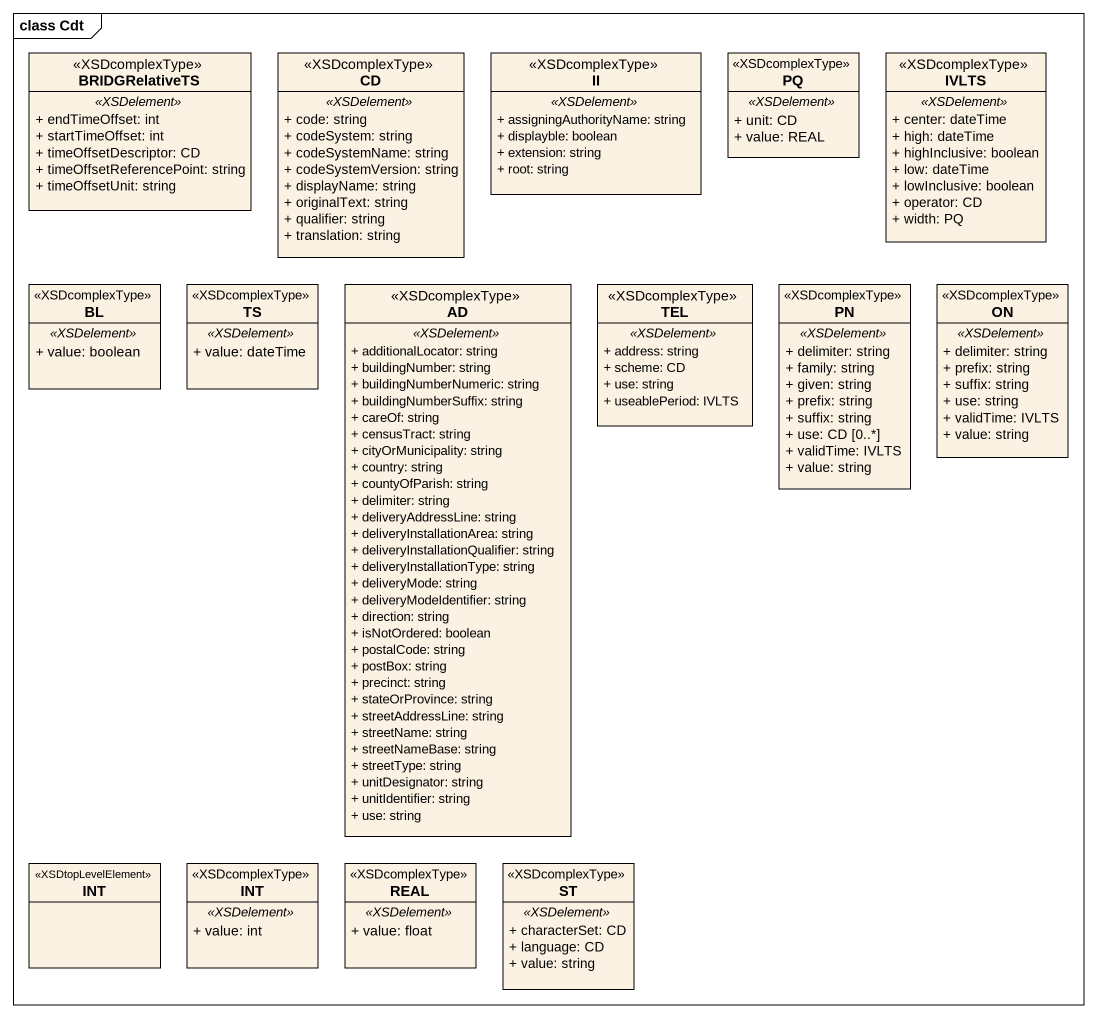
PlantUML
@startuml
mainframe class Cdt
hide circle
hide empty members
skinparam classAttributeIconSize 0
class BRIDGRelativeTS <<XSDcomplexType>> {
  .. <<XSDelement>> ..
  + endTimeOffset: int
  + startTimeOffset: int
  + timeOffsetDescriptor: CD
  + timeOffsetReferencePoint: string
  + timeOffsetUnit: string
}
class CD <<XSDcomplexType>> {
  .. <<XSDelement>> ..
  + code: string
  + codeSystem: string
  + codeSystemName: string
  + codeSystemVersion: string
  + displayName: string
  + originalText: string
  + qualifier: string
  + translation: string
}
class II <<XSDcomplexType>> {
  .. <<XSDelement>> ..
  + assigningAuthorityName: string
  + displayble: boolean
  + extension: string
  + root: string
}
class PQ <<XSDcomplexType>> {
  .. <<XSDelement>> ..
  + unit: CD
  + value: REAL
}
class IVLTS <<XSDcomplexType>> {
  .. <<XSDelement>> ..
  + center: dateTime
  + high: dateTime
  + highInclusive: boolean
  + low: dateTime
  + lowInclusive: boolean
  + operator: CD
  + width: PQ
}
class BL <<XSDcomplexType>> {
  .. <<XSDelement>> ..
  + value: boolean
}
class TS <<XSDcomplexType>> {
  .. <<XSDelement>> ..
  + value: dateTime
}
class AD <<XSDcomplexType>> {
  .. <<XSDelement>> ..
  + additionalLocator: string
  + buildingNumber: string
  + buildingNumberNumeric: string
  + buildingNumberSuffix: string
  + careOf: string
  + censusTract: string
  + cityOrMunicipality: string
  + country: string
  + countyOfParish: string
  + delimiter: string
  + deliveryAddressLine: string
  + deliveryInstallationArea: string
  + deliveryInstallationQualifier: string
  + deliveryInstallationType: string
  + deliveryMode: string
  + deliveryModeIdentifier: string
  + direction: string
  + isNotOrdered: boolean
  + postalCode: string
  + postBox: string
  + precinct: string
  + stateOrProvince: string
  + streetAddressLine: string
  + streetName: string
  + streetNameBase: string
  + streetType: string
  + unitDesignator: string
  + unitIdentifier: string
  + use: string
}
class TEL <<XSDcomplexType>> {
  .. <<XSDelement>> ..
  + address: string
  + scheme: CD
  + use: string
  + useablePeriod: IVLTS
}
class PN <<XSDcomplexType>> {
  .. <<XSDelement>> ..
  + delimiter: string
  + family: string
  + given: string
  + prefix: string
  + suffix: string
  + use: CD [0..*]
  + validTime: IVLTS
  + value: string
}
class "ON" as ON_ <<XSDcomplexType>> {
  .. <<XSDelement>> ..
  + delimiter: string
  + prefix: string
  + suffix: string
  + use: string
  + validTime: IVLTS
  + value: string
}
class INT <<XSDtopLevelElement>>
class "INT" as INT_2 <<XSDcomplexType>> {
  .. <<XSDelement>> ..
  + value: int
}
class REAL <<XSDcomplexType>> {
  .. <<XSDelement>> ..
  + value: float
}
class ST <<XSDcomplexType>> {
  .. <<XSDelement>> ..
  + characterSet: CD
  + language: CD
  + value: string
}
@enduml
